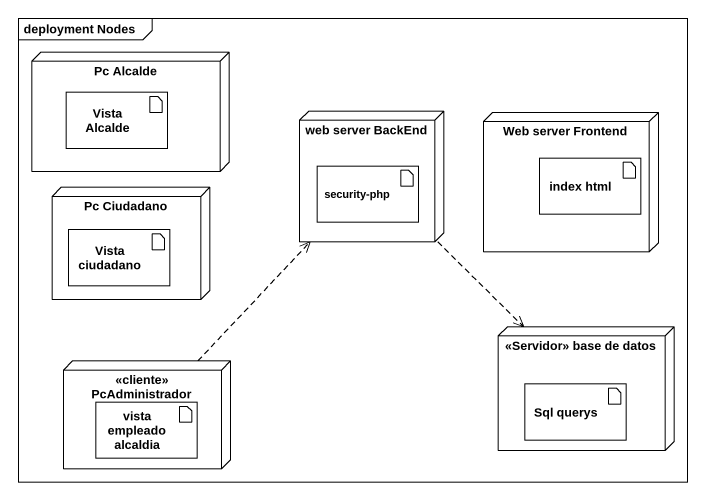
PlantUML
@startuml
mainframe deployment Nodes
node "Pc Alcalde" as Pc_Alcalde {
  artifact "Vista Alcalde" as Vista_Alcalde
}
node "web server BackEnd" as web_server_BackEnd {
  artifact "security-php" as security_php
}
node "Web server Frontend" as Web_server_Frontend {
  artifact "index html" as index_html
}
node "Pc Ciudadano" as Pc_Ciudadano {
  artifact "Vista ciudadano" as Vista_ciudadano
}
node "<<Servidor>> base de datos" as Servidor_base_de_datos {
  artifact "Sql querys" as Sql_querys
}
node "<<cliente>> PcAdministrador" as cliente_PcAdministrador {
  artifact "vista empleado alcaldia" as vista_empleado_alcaldia
}
web_server_BackEnd ..> Servidor_base_de_datos
cliente_PcAdministrador .up.> web_server_BackEnd
@enduml
